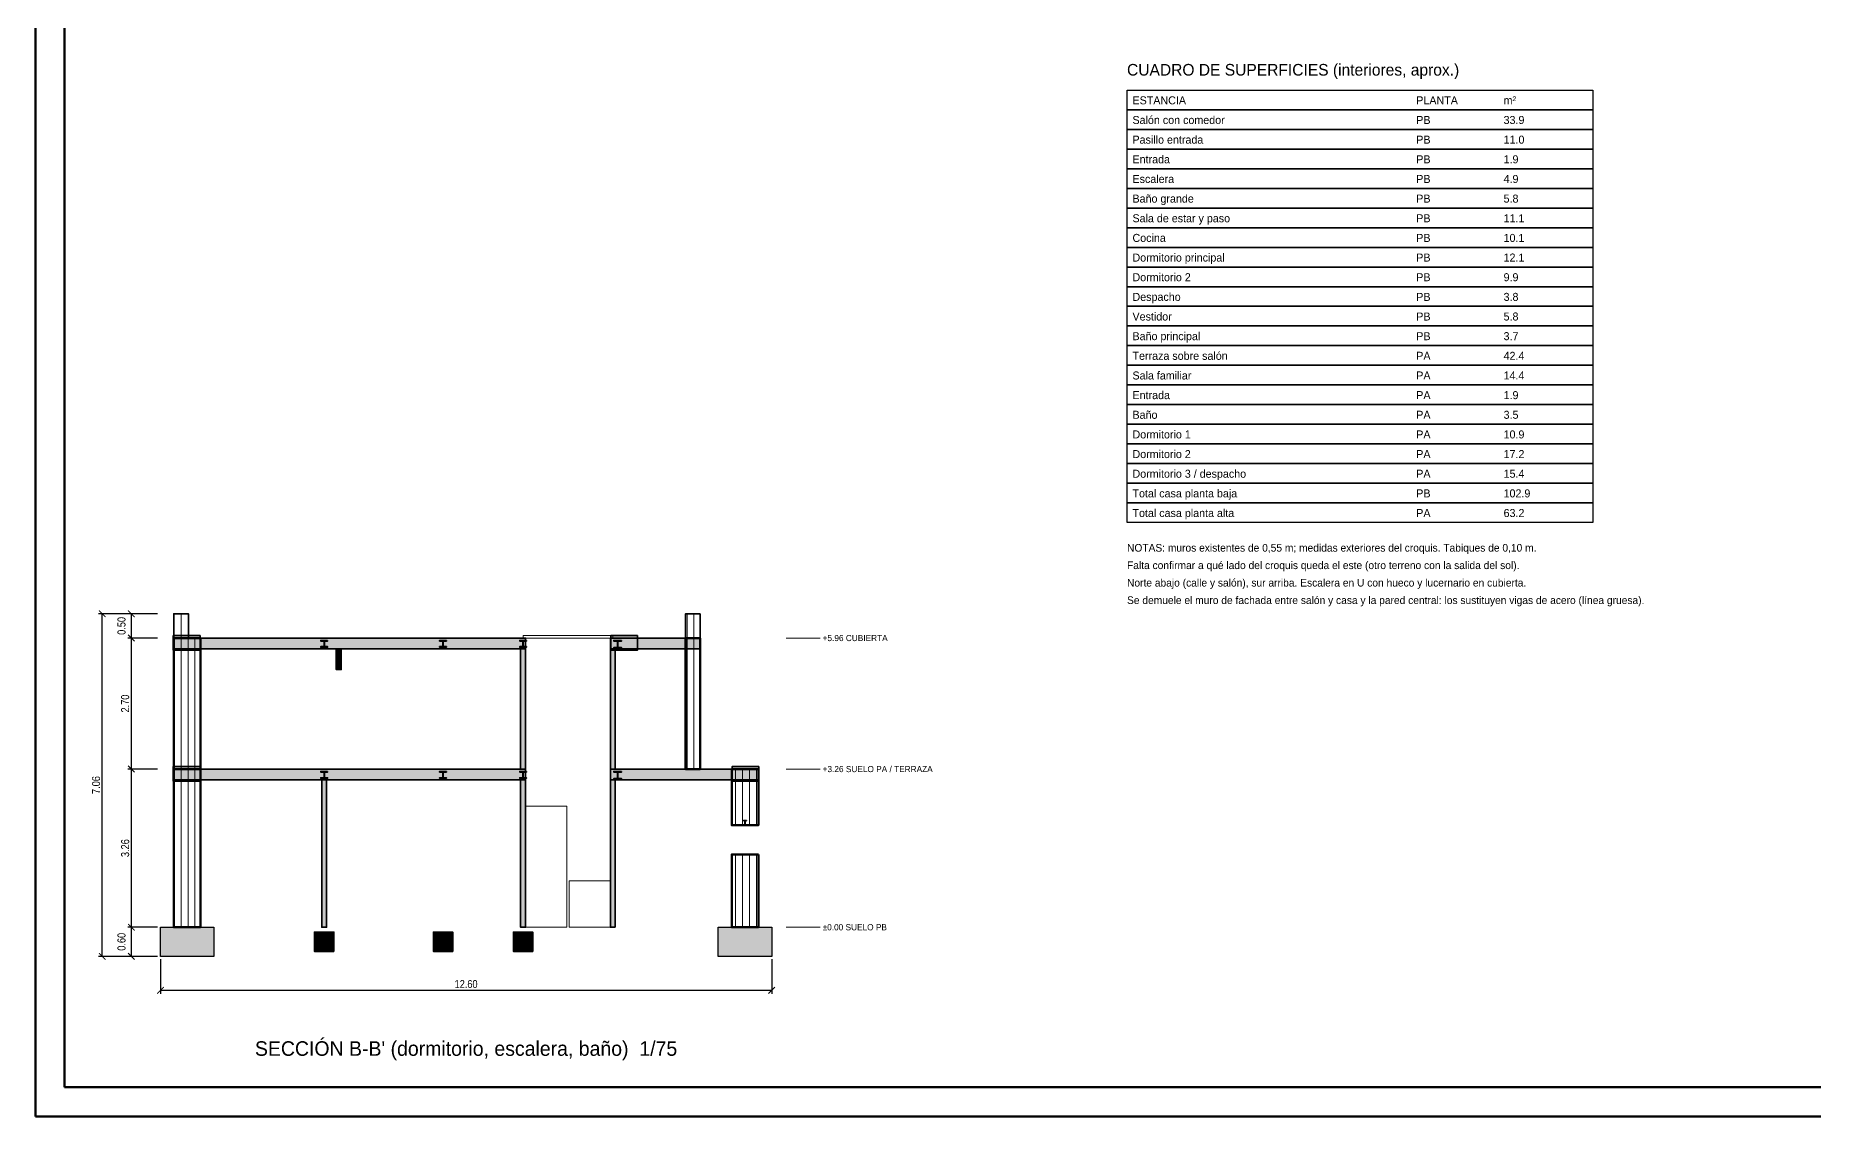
# Model space of a CAD drawing. Header units: millimetres. Extents: x 0 to 843, y 0 to 594.
# Drawn here: x 0 to 488.7, y 0 to 297 of the extents above; entities that cross this region are included whole.
import ezdxf
from ezdxf.enums import TextEntityAlignment as Align

# ---------------------------------------------------------------- set-up
doc = ezdxf.new("R2010")
doc.units = ezdxf.units.MM
for name, color, linetype, lineweight in [('acero_dinteles', 5, 'Continuous', 35), ('acero_vigas_cubierta', 5, 'Continuous', 35), ('acero_vigas_forjado', 5, 'Continuous', 35), ('cimentacion', 8, 'Continuous', 25), ('COTAS', 3, 'Continuous', 13), ('escalera', 30, 'Continuous', 18), ('forjado_cubierta', 5, 'Continuous', 35), ('forjado_PB_PA', 5, 'Continuous', 35), ('LUCERNARIO', 30, 'Continuous', 18), ('MARCO', 7, 'Continuous', 70), ('muros_PA', 7, 'Continuous', 50), ('muros_PB', 7, 'Continuous', 50), ('parapeto_cubierta', 7, 'Continuous', 35), ('RAYADO_FORJADO', 7, 'Continuous', 9), ('RAYADO_MURO', 7, 'Continuous', 9), ('RAYADO_OTROS', 8, 'Continuous', 9), ('riostras', 8, 'Continuous', 35), ('tabiques_PA', 7, 'Continuous', 35), ('tabiques_PB', 7, 'Continuous', 35), ('TABLA', 7, 'Continuous', 25), ('TEXTO', 2, 'Continuous', 13), ('zuncho_cubierta', 8, 'Continuous', 35), ('zuncho_forjado', 8, 'Continuous', 35)]:
    doc.layers.add(name, color=color, linetype=linetype, lineweight=lineweight)
doc.styles.add('OpenSansCondensed-Light', font='OpenSansCondensed-Light.ttf')
doc.dimstyles.new('EZDXF', dxfattribs={"dimtxt": 0.25, "dimasz": 0.175, "dimexe": 0.375, "dimexo": 0.125, "dimgap": 0.1, "dimtad": 1, "dimlfac": 100, "dimzin": 12, "dimdsep": 46, "dimtxsty": 'OpenSansCondensed-Light', "dimblk": 'ARCHTICK', "dimcen": 2.5, "dimazin": 3, "dimtfac": 0.5, "dimtmove": 2, "dimatfit": 3})

# ---------------------------------------------------------------- blocks, each defined once
blk = doc.blocks.new('_ARCHTICK')
at = {"color": 0, "linetype": 'BYBLOCK', "const_width": 0.15}
blk.add_lwpolyline([(-0.5, -0.5), (0.5, 0.5)], dxfattribs=at)

msp = doc.modelspace()

# ---------------------------------------------------------------- hatches: boundary and pattern name
at = {"layer": 'RAYADO_FORJADO'}
h = msp.add_hatch(color=8, dxfattribs=at)
h.dxf.hatch_style = 1
h.paths.add_polyline_path([(45.2, 128.12333), (37.86667, 128.12333), (37.86667, 132.12333), (45.2, 132.12333)])
h = msp.add_hatch(color=8, dxfattribs=at)
h.dxf.hatch_style = 1
h.paths.add_polyline_path([(165.46667, 132.12333), (165.46667, 128.12333), (158.13333, 128.12333), (158.13333, 132.12333)])
h = msp.add_hatch(color=7, dxfattribs=at)
h.dxf.hatch_style = 1
h.paths.add_polyline_path([(134.66667, 128.52333), (38, 128.52333), (38, 131.45667), (134.66667, 131.45667)])
h = msp.add_hatch(color=5, dxfattribs=at)
h.dxf.hatch_style = 1
h.paths.add_polyline_path([(80.26667, 130.79), (78.4, 130.79), (78.4, 130.63), (79.28667, 130.63), (79.28667, 129.08333), (78.4, 129.08333), (78.4, 128.92333), (80.26667, 128.92333), (80.26667, 129.08333), (79.38, 129.08333), (79.38, 130.63), (80.26667, 130.63)])
h = msp.add_hatch(color=5, dxfattribs=at)
h.dxf.hatch_style = 1
h.paths.add_polyline_path([(112.93333, 130.79), (111.06667, 130.79), (111.06667, 130.63), (111.95333, 130.63), (111.95333, 129.08333), (111.06667, 129.08333), (111.06667, 128.92333), (112.93333, 128.92333), (112.93333, 129.08333), (112.04667, 129.08333), (112.04667, 130.63), (112.93333, 130.63)])
h = msp.add_hatch(color=5, dxfattribs=at)
h.dxf.hatch_style = 1
h.paths.add_polyline_path([(134.93333, 130.79), (133.06667, 130.79), (133.06667, 130.63), (133.95333, 130.63), (133.95333, 129.08333), (133.06667, 129.08333), (133.06667, 128.92333), (134.93333, 128.92333), (134.93333, 129.08333), (134.04667, 129.08333), (134.04667, 130.63), (134.93333, 130.63)])
h = msp.add_hatch(color=7, dxfattribs=at)
h.dxf.hatch_style = 1
h.paths.add_polyline_path([(182.66667, 131.45667), (182.66667, 128.52333), (158, 128.52333), (158, 131.45667)])
h = msp.add_hatch(color=5, dxfattribs=at)
h.dxf.hatch_style = 1
h.paths.add_polyline_path([(161.06667, 130.79), (158.93333, 130.79), (158.93333, 130.61667), (159.94667, 130.61667), (159.94667, 128.83), (158.93333, 128.83), (158.93333, 128.65667), (161.06667, 128.65667), (161.06667, 128.83), (160.05333, 128.83), (160.05333, 130.61667), (161.06667, 130.61667)])
h = msp.add_hatch(color=8, dxfattribs=at)
h.dxf.hatch_style = 1
h.paths.add_polyline_path([(45.2, 92.12333), (37.86667, 92.12333), (37.86667, 96.12333), (45.2, 96.12333)])
h = msp.add_hatch(color=7, dxfattribs=at)
h.dxf.hatch_style = 1
h.paths.add_polyline_path([(134.66667, 92.52333), (134.66667, 95.45667), (38, 95.45667), (38, 92.52333)])
h = msp.add_hatch(color=5, dxfattribs=at)
h.dxf.hatch_style = 1
h.paths.add_polyline_path([(80.26667, 94.79), (78.4, 94.79), (78.4, 94.63), (79.28667, 94.63), (79.28667, 93.08333), (78.4, 93.08333), (78.4, 92.92333), (80.26667, 92.92333), (80.26667, 93.08333), (79.38, 93.08333), (79.38, 94.63), (80.26667, 94.63)])
h = msp.add_hatch(color=5, dxfattribs=at)
h.dxf.hatch_style = 1
h.paths.add_polyline_path([(112.93333, 94.79), (111.06667, 94.79), (111.06667, 94.63), (111.95333, 94.63), (111.95333, 93.08333), (111.06667, 93.08333), (111.06667, 92.92333), (112.93333, 92.92333), (112.93333, 93.08333), (112.04667, 93.08333), (112.04667, 94.63), (112.93333, 94.63)])
h = msp.add_hatch(color=5, dxfattribs=at)
h.dxf.hatch_style = 1
h.paths.add_polyline_path([(134.93333, 94.79), (133.06667, 94.79), (133.06667, 94.63), (133.95333, 94.63), (133.95333, 93.08333), (133.06667, 93.08333), (133.06667, 92.92333), (134.93333, 92.92333), (134.93333, 93.08333), (134.04667, 93.08333), (134.04667, 94.63), (134.93333, 94.63)])
h = msp.add_hatch(color=7, dxfattribs=at)
h.dxf.hatch_style = 1
h.paths.add_polyline_path([(198.66667, 95.45667), (198.66667, 92.52333), (158, 92.52333), (158, 95.45667)])
h = msp.add_hatch(color=5, dxfattribs=at)
h.dxf.hatch_style = 1
h.paths.add_polyline_path([(161.06667, 94.79), (158.93333, 94.79), (158.93333, 94.61667), (159.94667, 94.61667), (159.94667, 92.83), (158.93333, 92.83), (158.93333, 92.65667), (161.06667, 92.65667), (161.06667, 92.83), (160.05333, 92.83), (160.05333, 94.61667), (161.06667, 94.61667)])
h = msp.add_hatch(color=8, dxfattribs=at)
h.dxf.hatch_style = 1
h.paths.add_polyline_path([(198.8, 96.12333), (198.8, 92.12333), (191.46667, 92.12333), (191.46667, 96.12333)])
h = msp.add_hatch(color=5, dxfattribs=at)
h.dxf.hatch_style = 1
h.paths.add_polyline_path([(195.36667, 81.32333), (194.63333, 81.32333), (194.63333, 81.24733), (194.97267, 81.24733), (194.97267, 80.066), (194.63333, 80.066), (194.63333, 79.99), (195.36667, 79.99), (195.36667, 80.066), (195.02733, 80.066), (195.02733, 81.24733), (195.36667, 81.24733)])
h = msp.add_hatch(color=8, dxfattribs=at)
h.dxf.hatch_style = 1
h.paths.add_polyline_path([(82, 45.32333), (76.66667, 45.32333), (76.66667, 50.65667), (82, 50.65667)])
h = msp.add_hatch(color=8, dxfattribs=at)
h.dxf.hatch_style = 1
h.paths.add_polyline_path([(114.66667, 45.32333), (109.33333, 45.32333), (109.33333, 50.65667), (114.66667, 50.65667)])
h = msp.add_hatch(color=8, dxfattribs=at)
h.dxf.hatch_style = 1
h.paths.add_polyline_path([(136.66667, 45.32333), (131.33333, 45.32333), (131.33333, 50.65667), (136.66667, 50.65667)])
at = {"layer": 'RAYADO_MURO'}
h = msp.add_hatch(dxfattribs=at)
h.set_pattern_fill('ANSI31', scale=0.6, angle=45)
h.paths.add_polyline_path([(42, 131.45667), (38, 131.45667), (38, 138.12333), (42, 138.12333)])
h = msp.add_hatch(dxfattribs=at)
h.set_pattern_fill('ANSI31', scale=0.6, angle=45)
h.paths.add_polyline_path([(182.66667, 138.12333), (182.66667, 131.45667), (178.66667, 131.45667), (178.66667, 138.12333)])
h = msp.add_hatch(dxfattribs=at)
h.set_pattern_fill('ANSI31', scale=0.6, angle=45)
h.paths.add_polyline_path([(45.33333, 95.45667), (45.33333, 131.45667), (38, 131.45667), (38, 95.45667)])
h = msp.add_hatch(dxfattribs=at)
h.set_pattern_fill('ANSI31', scale=0.6, angle=45)
h.paths.add_polyline_path([(182.66667, 95.45667), (182.66667, 131.45667), (178.66667, 131.45667), (178.66667, 95.45667)])
h = msp.add_hatch(dxfattribs=at)
h.set_pattern_fill('ANSI31', scale=0.6, angle=45)
h.paths.add_polyline_path([(45.33333, 51.99), (45.33333, 95.45667), (38, 95.45667), (38, 51.99)])
h = msp.add_hatch(dxfattribs=at)
h.set_pattern_fill('ANSI31', scale=0.6, angle=45)
h.paths.add_polyline_path([(198.66667, 95.45667), (191.33333, 95.45667), (191.33333, 79.99), (198.66667, 79.99)])
h = msp.add_hatch(dxfattribs=at)
h.set_pattern_fill('ANSI31', scale=0.6, angle=45)
h.paths.add_polyline_path([(198.66667, 71.99), (191.33333, 71.99), (191.33333, 51.99), (198.66667, 51.99)])
at = {"layer": 'RAYADO_OTROS'}
h = msp.add_hatch(color=7, dxfattribs=at)
h.dxf.hatch_style = 1
h.paths.add_polyline_path([(84, 128.52333), (82.66667, 128.52333), (82.66667, 122.79), (84, 122.79)])
h = msp.add_hatch(color=7, dxfattribs=at)
h.dxf.hatch_style = 1
h.paths.add_polyline_path([(134.66667, 128.52333), (133.33333, 128.52333), (133.33333, 95.45667), (134.66667, 95.45667)])
h = msp.add_hatch(color=7, dxfattribs=at)
h.dxf.hatch_style = 1
h.paths.add_polyline_path([(159.33333, 95.45667), (158, 95.45667), (158, 128.52333), (159.33333, 128.52333)])
h = msp.add_hatch(color=7, dxfattribs=at)
h.dxf.hatch_style = 1
h.paths.add_polyline_path([(80, 92.52333), (78.66667, 92.52333), (78.66667, 51.99), (80, 51.99)])
h = msp.add_hatch(color=7, dxfattribs=at)
h.dxf.hatch_style = 1
h.paths.add_polyline_path([(134.66667, 92.52333), (133.33333, 92.52333), (133.33333, 51.99), (134.66667, 51.99)])
h = msp.add_hatch(color=7, dxfattribs=at)
h.dxf.hatch_style = 1
h.paths.add_polyline_path([(159.33333, 51.99), (158, 51.99), (158, 92.52333), (159.33333, 92.52333)])
h = msp.add_hatch(color=8, dxfattribs=at)
h.dxf.hatch_style = 1
h.paths.add_polyline_path([(49, 43.99), (34.33333, 43.99), (34.33333, 51.99), (49, 51.99)])
h = msp.add_hatch(color=8, dxfattribs=at)
h.dxf.hatch_style = 1
h.paths.add_polyline_path([(202.33333, 51.99), (202.33333, 43.99), (187.66667, 43.99), (187.66667, 51.99)])

# ---------------------------------------------------------------- linework, layer by layer
at = {"layer": 'acero_dinteles'}
msp.add_lwpolyline([(195.36667, 81.32333), (194.63333, 81.32333), (194.63333, 81.24733), (194.97267, 81.24733), (194.97267, 80.066), (194.63333, 80.066), (194.63333, 79.99), (195.36667, 79.99), (195.36667, 80.066), (195.02733, 80.066), (195.02733, 81.24733), (195.36667, 81.24733)], close=True, dxfattribs=at)
at = {"layer": 'acero_vigas_cubierta'}
for points in [[(80.26667, 130.79), (78.4, 130.79), (78.4, 130.63), (79.28667, 130.63), (79.28667, 129.08333), (78.4, 129.08333), (78.4, 128.92333), (80.26667, 128.92333), (80.26667, 129.08333), (79.38, 129.08333), (79.38, 130.63), (80.26667, 130.63)], [(112.93333, 130.79), (111.06667, 130.79), (111.06667, 130.63), (111.95333, 130.63), (111.95333, 129.08333), (111.06667, 129.08333), (111.06667, 128.92333), (112.93333, 128.92333), (112.93333, 129.08333), (112.04667, 129.08333), (112.04667, 130.63), (112.93333, 130.63)], [(134.93333, 130.79), (133.06667, 130.79), (133.06667, 130.63), (133.95333, 130.63), (133.95333, 129.08333), (133.06667, 129.08333), (133.06667, 128.92333), (134.93333, 128.92333), (134.93333, 129.08333), (134.04667, 129.08333), (134.04667, 130.63), (134.93333, 130.63)], [(161.06667, 130.79), (158.93333, 130.79), (158.93333, 130.61667), (159.94667, 130.61667), (159.94667, 128.83), (158.93333, 128.83), (158.93333, 128.65667), (161.06667, 128.65667), (161.06667, 128.83), (160.05333, 128.83), (160.05333, 130.61667), (161.06667, 130.61667)]]:
    msp.add_lwpolyline(points, close=True, dxfattribs=at)
at = {"layer": 'acero_vigas_forjado'}
for points in [[(80.26667, 94.79), (78.4, 94.79), (78.4, 94.63), (79.28667, 94.63), (79.28667, 93.08333), (78.4, 93.08333), (78.4, 92.92333), (80.26667, 92.92333), (80.26667, 93.08333), (79.38, 93.08333), (79.38, 94.63), (80.26667, 94.63)], [(112.93333, 94.79), (111.06667, 94.79), (111.06667, 94.63), (111.95333, 94.63), (111.95333, 93.08333), (111.06667, 93.08333), (111.06667, 92.92333), (112.93333, 92.92333), (112.93333, 93.08333), (112.04667, 93.08333), (112.04667, 94.63), (112.93333, 94.63)], [(134.93333, 94.79), (133.06667, 94.79), (133.06667, 94.63), (133.95333, 94.63), (133.95333, 93.08333), (133.06667, 93.08333), (133.06667, 92.92333), (134.93333, 92.92333), (134.93333, 93.08333), (134.04667, 93.08333), (134.04667, 94.63), (134.93333, 94.63)], [(161.06667, 94.79), (158.93333, 94.79), (158.93333, 94.61667), (159.94667, 94.61667), (159.94667, 92.83), (158.93333, 92.83), (158.93333, 92.65667), (161.06667, 92.65667), (161.06667, 92.83), (160.05333, 92.83), (160.05333, 94.61667), (161.06667, 94.61667)]]:
    msp.add_lwpolyline(points, close=True, dxfattribs=at)
at = {"layer": 'cimentacion'}
for points in [[(49, 43.99), (34.33333, 43.99), (34.33333, 51.99), (49, 51.99)], [(202.33333, 51.99), (202.33333, 43.99), (187.66667, 43.99), (187.66667, 51.99)]]:
    msp.add_lwpolyline(points, close=True, dxfattribs=at)
at = {"layer": 'COTAS'}
for p, q in [((206.33333, 131.45667), (215.66667, 131.45667)), ((206.33333, 95.45667), (215.66667, 95.45667)), ((206.33333, 51.99), (215.66667, 51.99))]:
    msp.add_line(p, q, dxfattribs=at)
at = {"layer": 'escalera'}
for points in [[(146, 85.22922), (134.66667, 85.22922), (134.66667, 51.99), (146, 51.99)], [(158, 51.99), (146.66667, 51.99), (146.66667, 64.77431), (158, 64.77431)]]:
    msp.add_lwpolyline(points, close=True, dxfattribs=at)
at = {"layer": 'forjado_cubierta'}
for points in [[(134.66667, 128.52333), (38, 128.52333), (38, 131.45667), (134.66667, 131.45667)], [(182.66667, 131.45667), (182.66667, 128.52333), (158, 128.52333), (158, 131.45667)]]:
    msp.add_lwpolyline(points, close=True, dxfattribs=at)
at = {"layer": 'forjado_PB_PA'}
for points in [[(134.66667, 92.52333), (134.66667, 95.45667), (38, 95.45667), (38, 92.52333)], [(198.66667, 95.45667), (198.66667, 92.52333), (158, 92.52333), (158, 95.45667)]]:
    msp.add_lwpolyline(points, close=True, dxfattribs=at)
at = {"layer": 'lucernario'}
msp.add_lwpolyline([(158.66667, 131.45667), (134, 131.45667), (134, 132.12333), (158.66667, 132.12333)], close=True, dxfattribs=at)
at = {"layer": 'MARCO'}
for points in [[(0, 0), (841, 0), (841, 594), (0, 594)], [(8, 8), (833, 8), (833, 586), (8, 586)]]:
    msp.add_lwpolyline(points, close=True, dxfattribs=at)
at = {"layer": 'muros_PA'}
for points in [[(45.33333, 95.45667), (45.33333, 131.45667), (38, 131.45667), (38, 95.45667)], [(182.66667, 95.45667), (182.66667, 131.45667), (178.66667, 131.45667), (178.66667, 95.45667)]]:
    msp.add_lwpolyline(points, close=True, dxfattribs=at)
at = {"layer": 'muros_PB'}
for points in [[(45.33333, 51.99), (45.33333, 95.45667), (38, 95.45667), (38, 51.99)], [(198.66667, 95.45667), (191.33333, 95.45667), (191.33333, 79.99), (198.66667, 79.99)], [(198.66667, 71.99), (191.33333, 71.99), (191.33333, 51.99), (198.66667, 51.99)]]:
    msp.add_lwpolyline(points, close=True, dxfattribs=at)
at = {"layer": 'parapeto_cubierta'}
for points in [[(42, 131.45667), (38, 131.45667), (38, 138.12333), (42, 138.12333)], [(182.66667, 138.12333), (182.66667, 131.45667), (178.66667, 131.45667), (178.66667, 138.12333)]]:
    msp.add_lwpolyline(points, close=True, dxfattribs=at)
at = {"layer": 'riostras'}
for points in [[(82, 45.32333), (76.66667, 45.32333), (76.66667, 50.65667), (82, 50.65667)], [(114.66667, 45.32333), (109.33333, 45.32333), (109.33333, 50.65667), (114.66667, 50.65667)], [(136.66667, 45.32333), (131.33333, 45.32333), (131.33333, 50.65667), (136.66667, 50.65667)]]:
    msp.add_lwpolyline(points, close=True, dxfattribs=at)
at = {"layer": 'tabiques_PA'}
for points in [[(84, 128.52333), (82.66667, 128.52333), (82.66667, 122.79), (84, 122.79)], [(134.66667, 128.52333), (133.33333, 128.52333), (133.33333, 95.45667), (134.66667, 95.45667)], [(159.33333, 95.45667), (158, 95.45667), (158, 128.52333), (159.33333, 128.52333)]]:
    msp.add_lwpolyline(points, close=True, dxfattribs=at)
at = {"layer": 'tabiques_PB'}
for points in [[(80, 92.52333), (78.66667, 92.52333), (78.66667, 51.99), (80, 51.99)], [(134.66667, 92.52333), (133.33333, 92.52333), (133.33333, 51.99), (134.66667, 51.99)], [(159.33333, 51.99), (158, 51.99), (158, 92.52333), (159.33333, 92.52333)]]:
    msp.add_lwpolyline(points, close=True, dxfattribs=at)
at = {"layer": 'TABLA'}
for points in [[(300, 282), (428, 282), (428, 276.6), (300, 276.6)], [(300, 276.6), (428, 276.6), (428, 271.2), (300, 271.2)], [(300, 271.2), (428, 271.2), (428, 265.8), (300, 265.8)], [(300, 265.8), (428, 265.8), (428, 260.4), (300, 260.4)], [(300, 260.4), (428, 260.4), (428, 255), (300, 255)], [(300, 255), (428, 255), (428, 249.6), (300, 249.6)], [(300, 249.6), (428, 249.6), (428, 244.2), (300, 244.2)], [(300, 244.2), (428, 244.2), (428, 238.8), (300, 238.8)], [(300, 238.8), (428, 238.8), (428, 233.4), (300, 233.4)], [(300, 233.4), (428, 233.4), (428, 228), (300, 228)], [(300, 228), (428, 228), (428, 222.6), (300, 222.6)], [(300, 222.6), (428, 222.6), (428, 217.2), (300, 217.2)], [(300, 217.2), (428, 217.2), (428, 211.8), (300, 211.8)], [(300, 211.8), (428, 211.8), (428, 206.4), (300, 206.4)], [(300, 206.4), (428, 206.4), (428, 201), (300, 201)], [(300, 201), (428, 201), (428, 195.6), (300, 195.6)], [(300, 195.6), (428, 195.6), (428, 190.2), (300, 190.2)], [(300, 190.2), (428, 190.2), (428, 184.8), (300, 184.8)], [(300, 184.8), (428, 184.8), (428, 179.4), (300, 179.4)], [(300, 179.4), (428, 179.4), (428, 174), (300, 174)], [(300, 174), (428, 174), (428, 168.6), (300, 168.6)], [(300, 168.6), (428, 168.6), (428, 163.2), (300, 163.2)]]:
    msp.add_lwpolyline(points, close=True, dxfattribs=at)
at = {"layer": 'zuncho_cubierta'}
for points in [[(45.2, 128.12333), (37.86667, 128.12333), (37.86667, 132.12333), (45.2, 132.12333)], [(165.46667, 132.12333), (165.46667, 128.12333), (158.13333, 128.12333), (158.13333, 132.12333)]]:
    msp.add_lwpolyline(points, close=True, dxfattribs=at)
at = {"layer": 'zuncho_forjado'}
for points in [[(45.2, 92.12333), (37.86667, 92.12333), (37.86667, 96.12333), (45.2, 96.12333)], [(198.8, 96.12333), (198.8, 92.12333), (191.46667, 92.12333), (191.46667, 96.12333)]]:
    msp.add_lwpolyline(points, close=True, dxfattribs=at)

# ---------------------------------------------------------------- texts
at = {"layer": 'TEXTO'}
for s, height, p in [('CUADRO DE SUPERFICIES (interiores, aprox.)', 3.2, (300, 286)), ('ESTANCIA', 2.2, (301.5, 278.1)), ('PLANTA', 2.2, (379.5, 278.1)), ('m²', 2.2, (403.5, 278.1)), ('Salón con comedor', 2.2, (301.5, 272.7)), ('PB', 2.2, (379.5, 272.7)), ('33.9', 2.2, (403.5, 272.7)), ('Pasillo entrada', 2.2, (301.5, 267.3)), ('PB', 2.2, (379.5, 267.3)), ('11.0', 2.2, (403.5, 267.3)), ('Entrada', 2.2, (301.5, 261.9)), ('PB', 2.2, (379.5, 261.9)), ('1.9', 2.2, (403.5, 261.9)), ('Escalera', 2.2, (301.5, 256.5)), ('PB', 2.2, (379.5, 256.5)), ('4.9', 2.2, (403.5, 256.5)), ('Baño grande', 2.2, (301.5, 251.1)), ('PB', 2.2, (379.5, 251.1)), ('5.8', 2.2, (403.5, 251.1)), ('Sala de estar y paso', 2.2, (301.5, 245.7)), ('PB', 2.2, (379.5, 245.7)), ('11.1', 2.2, (403.5, 245.7)), ('Cocina', 2.2, (301.5, 240.3)), ('PB', 2.2, (379.5, 240.3)), ('10.1', 2.2, (403.5, 240.3)), ('Dormitorio principal', 2.2, (301.5, 234.9)), ('PB', 2.2, (379.5, 234.9)), ('12.1', 2.2, (403.5, 234.9)), ('Dormitorio 2', 2.2, (301.5, 229.5)), ('PB', 2.2, (379.5, 229.5)), ('9.9', 2.2, (403.5, 229.5)), ('Despacho', 2.2, (301.5, 224.1)), ('PB', 2.2, (379.5, 224.1)), ('3.8', 2.2, (403.5, 224.1)), ('Vestidor', 2.2, (301.5, 218.7)), ('PB', 2.2, (379.5, 218.7)), ('5.8', 2.2, (403.5, 218.7)), ('Baño principal', 2.2, (301.5, 213.3)), ('PB', 2.2, (379.5, 213.3)), ('3.7', 2.2, (403.5, 213.3)), ('Terraza sobre salón', 2.2, (301.5, 207.9)), ('42.4', 2.2, (403.5, 207.9)), ('PA', 2.2, (379.5, 207.9)), ('Sala familiar', 2.2, (301.5, 202.5)), ('PA', 2.2, (379.5, 202.5)), ('14.4', 2.2, (403.5, 202.5)), ('Entrada', 2.2, (301.5, 197.1)), ('PA', 2.2, (379.5, 197.1)), ('1.9', 2.2, (403.5, 197.1)), ('Baño', 2.2, (301.5, 191.7)), ('PA', 2.2, (379.5, 191.7)), ('3.5', 2.2, (403.5, 191.7)), ('Dormitorio 1', 2.2, (301.5, 186.3)), ('PA', 2.2, (379.5, 186.3)), ('10.9', 2.2, (403.5, 186.3)), ('Dormitorio 2', 2.2, (301.5, 180.9)), ('PA', 2.2, (379.5, 180.9)), ('17.2', 2.2, (403.5, 180.9)), ('Dormitorio 3 / despacho', 2.2, (301.5, 175.5)), ('PA', 2.2, (379.5, 175.5)), ('15.4', 2.2, (403.5, 175.5)), ('Total casa planta baja', 2.2, (301.5, 170.1)), ('PB', 2.2, (379.5, 170.1)), ('102.9', 2.2, (403.5, 170.1)), ('Total casa planta alta', 2.2, (301.5, 164.7)), ('PA', 2.2, (379.5, 164.7)), ('63.2', 2.2, (403.5, 164.7)), ('NOTAS: muros existentes de 0,55 m; medidas exteriores del croquis. Tabiques de 0,10 m.', 2.1, (300, 155.2)), ('Falta confirmar a qué lado del croquis queda el este (otro terreno con la salida del sol).', 2.1, (300, 150.4)), ('Norte abajo (calle y salón), sur arriba. Escalera en U con hueco y lucernario en cubierta.', 2.1, (300, 145.6)), ('Se demuele el muro de fachada entre salón y casa y la pared central: los sustituyen vigas de acero (línea gruesa).', 2.1, (300, 140.8))]:
    msp.add_text(s, height=height, dxfattribs=at).set_placement(p)
for s, p in [('+5.96 CUBIERTA', (216.33333, 131.45667)), ('+3.26 SUELO PA / TERRAZA', (216.33333, 95.45667)), ('±0.00 SUELO PB', (216.33333, 51.99))]:
    msp.add_text(s, height=1.7, dxfattribs=at).set_placement(p, align=Align.MIDDLE_LEFT)
msp.add_text("SECCIÓN B-B' (dormitorio, escalera, baño)  1/75", height=4, dxfattribs=at).set_placement((118.33333, 18.65667), align=Align.MIDDLE_CENTER)

# ---------------------------------------------------------------- dimensions: what is measured, and where the dimension line sits
at = {"layer": 'COTAS'}
for base, p1, p2, text in [((18.33333, 43.99), (34.33333, 43.99), (34.33333, 138.12333), '7.06'), ((26.33333, 131.45667), (34.33333, 131.45667), (34.33333, 138.12333), '0.50'), ((26.33333, 95.45667), (34.33333, 95.45667), (34.33333, 131.45667), '2.70'), ((26.33333, 51.99), (34.33333, 51.99), (34.33333, 95.45667), '3.26'), ((26.33333, 43.99), (34.33333, 43.99), (34.33333, 51.99), '0.60')]:
    msp.add_linear_dim(base=base, p1=p1, p2=p2, angle=90, text=text, dimstyle='EZDXF', override={"dimtxt": 2.2, "dimasz": 1.8, "dimexe": 1, "dimexo": 0.8, "dimgap": 0.6, "dimtad": 1, "dimclrt": 3}, dxfattribs=at).render()
msp.add_linear_dim(base=(34.33333, 34.65667), p1=(34.33333, 43.99), p2=(202.33333, 43.99), text='12.60', dimstyle='EZDXF', override={"dimtxt": 2.2, "dimasz": 1.8, "dimexe": 1, "dimexo": 0.8, "dimgap": 0.6, "dimtad": 1, "dimclrt": 3}, dxfattribs=at).render()

doc.saveas('drawing.dxf')
